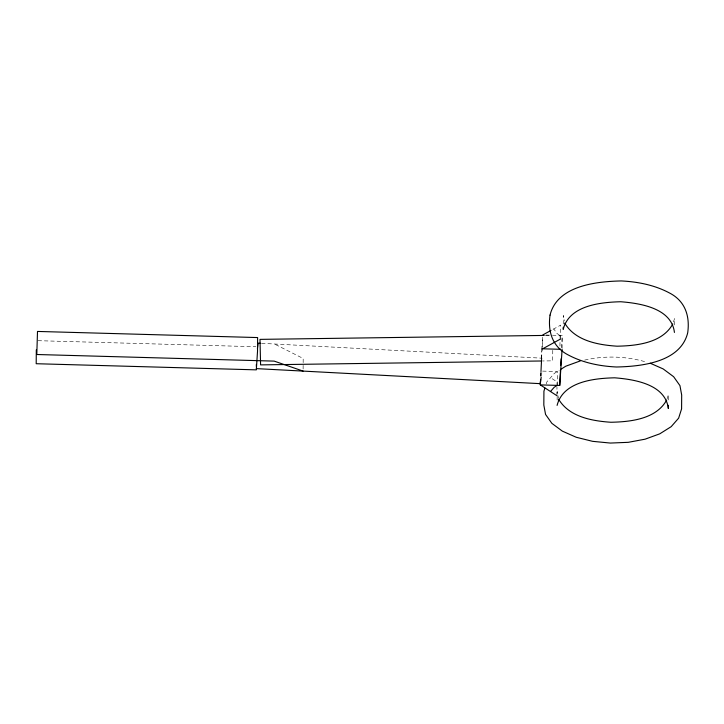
<?xml version="1.0" encoding="UTF-8"?>
<svg xmlns="http://www.w3.org/2000/svg" width="724" height="724" viewBox="0 0 724 724"><rect width="100%" height="100%" fill="white"/><g stroke="black" fill="none" stroke-linecap="round" stroke-linejoin="round"><path stroke-width="0.54" stroke-dasharray="3.62 2.71" d="M303.112 368.996L303.148 363.738M303.157 362.688L303.184 358.48L274.487 344.009M540.375 376.38L540.403 372.118M552.765 350.326L552.693 360.833L542.538 360.977M556.901 395.693L556.964 387.177M556.973 386.109L557 381.847L550.584 377.675M557.127 400.082L557.163 394.752M557.172 393.684L557.19 391.557L558.394 398.064M557.58 385.385L557.67 371.53L541.534 371.077M559.96 346.081L560.014 338.624M560.023 337.565L560.032 335.429M560.611 338.968L560.711 325.112L551.941 329.927M562.105 348.28L562.195 335.493L552.484 335.221M563.245 324.017L563.308 315.492L564.304 320.922M668.379 399.983L668.415 394.652L667.048 398.933M674.487 324.986L674.533 318.596L673.166 322.877M540.747 376.018L540.973 371.584M541.624 358.262L541.95 351.602M542.167 347.158L542.665 337.167L541.814 349.62M561.598 347.701L562.195 335.493M541.226 358.642L541.742 350.742M541.344 376.163L541.923 371.883M546.222 383.973L546.873 381.91L554.331 373.394L559.19 370.344M584.621 360.099C604.793 355.511 626.16 356.154 646.016 361.982M545.344 335.411L549.86 335.348M546.014 335.04L551.407 335.194M38.028 340.687L255.889 346.751M261.536 343.321L542.158 358.19M559.679 335.42L556.946 333.393L553.779 328.922"/><path stroke-width="1.09" d="M36.3 349.873L36.2 363.719L256.314 369.855L257.518 351.421L257.617 337.565L37.503 331.438L36.806 354.507L274.179 361.113L303.094 371.095M256.332 366.516L256.35 364.416M540.339 381.702L540.312 384.906L556.901 395.693M563.227 327.212L563.209 329.348C569.227 305.456 600.223 302.261 620.73 301.745C640.432 303.311 671.601 308.153 674.433 332.443M668.342 405.313L668.315 408.508C665.483 384.218 634.324 379.367 614.613 377.81C594.105 378.317 563.118 381.521 557.091 405.404M540.584 379.349L540.312 384.906L559.733 385.44L562.096 349.339M540.973 371.584L541.57 359.366M542.005 350.488L542.113 348.271M559.733 385.44L560.503 369.901M560.72 365.466L561.046 358.805M559.978 348.76L559.942 349.285L542.674 348.805L560.611 338.968M257.427 348.506L258.16 343.149L260.414 343.267M541.199 377.24L540.321 383.666L256.323 368.616M544.91 388.091L543.923 391.186L543.824 405.042L545.561 414.445L551.869 423.35L562.331 431.124L576.214 437.26L592.594 441.332L610.341 443.061L628.251 442.328L645.102 439.178L659.745 433.839L671.175 426.671L678.632 418.155L681.592 408.879L681.682 395.023L679.945 385.611L673.637 376.715L663.175 368.932L650.279 363.24M672.822 323.945C662.351 343.031 636.749 345.81 617.011 346.19C598.015 344.905 575.236 340.859 564.702 323.094M666.704 400.001C656.234 419.087 630.631 421.875 610.893 422.255C591.897 420.97 569.118 416.915 558.593 399.15M550.484 391.521L554.231 387.24L557.218 385.376M561.073 369.168L565.761 366.217L580.404 360.878M542.774 334.95L551.027 330.425M544.222 335.429L260.007 339.375L260.586 364.887L541.407 360.986M550.032 315.121C547.661 331.927 552.584 347.031 568.44 355.068C583.245 362.905 599.843 366.181 616.459 366.996C641.618 366.453 680.488 362.262 687.7 332.814C690.072 316.008 685.148 300.903 669.293 292.876C654.496 285.03 637.889 281.763 621.283 280.939C596.124 281.491 557.245 285.672 550.032 315.121"/></g></svg>
